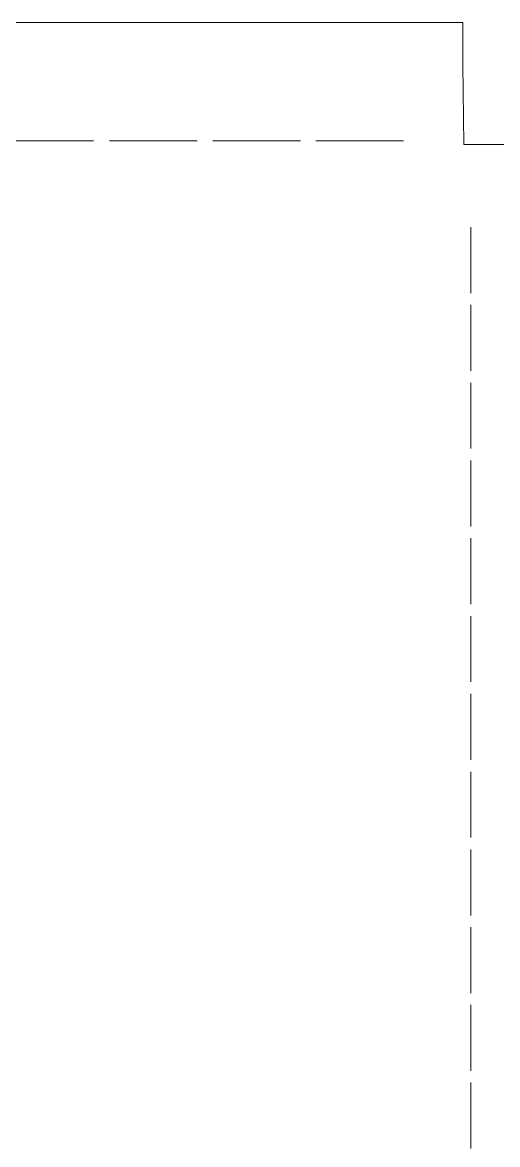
# Model space of a CAD drawing. Header units: millimetres. Extents: x -226 to 16, y -58 to 146.
# Drawn here: x -147.8 to -104.7, y 44 to 146 of the extents above; entities that cross this region are included whole.
import ezdxf
from ezdxf.lldxf.tags import DXFTag

# ---------------------------------------------------------------- set-up
doc = ezdxf.new("R2010")
doc.units = ezdxf.units.MM
doc.header["$MEASUREMENT"] = 0
doc.layers.add('Capa 1', color=7, linetype='Continuous')
tags = doc.linetypes.add('New Line13', pattern=[2.5, 0.5, -0.5, 1, -0.5]).pattern_tags.tags
tags[10:11] = [DXFTag(74, 4), DXFTag(75, 0), DXFTag(340, '0'), DXFTag(46, 1.0), DXFTag(50, 0.0), DXFTag(44, 0.0), DXFTag(45, 0.0)]
tags[8:9] = [DXFTag(74, 4), DXFTag(75, 0), DXFTag(340, '0'), DXFTag(46, 1.0), DXFTag(50, 0.0), DXFTag(44, 0.0), DXFTag(45, 0.0)]
tags[6:7] = [DXFTag(74, 4), DXFTag(75, 0), DXFTag(340, '0'), DXFTag(46, 1.0), DXFTag(50, 0.0), DXFTag(44, 0.0), DXFTag(45, 0.0)]
tags[4:5] = [DXFTag(74, 4), DXFTag(75, 0), DXFTag(340, '0'), DXFTag(46, 1.0), DXFTag(50, 0.0), DXFTag(44, 0.0), DXFTag(45, 0.0)]
tags = doc.linetypes.add('New Line14', pattern=[2.5, 0.5, -0.5, 1, -0.5]).pattern_tags.tags
tags[10:11] = [DXFTag(74, 4), DXFTag(75, 0), DXFTag(340, '0'), DXFTag(46, 1.0), DXFTag(50, 0.0), DXFTag(44, 0.0), DXFTag(45, 0.0)]
tags[8:9] = [DXFTag(74, 4), DXFTag(75, 0), DXFTag(340, '0'), DXFTag(46, 1.0), DXFTag(50, 0.0), DXFTag(44, 0.0), DXFTag(45, 0.0)]
tags[6:7] = [DXFTag(74, 4), DXFTag(75, 0), DXFTag(340, '0'), DXFTag(46, 1.0), DXFTag(50, 0.0), DXFTag(44, 0.0), DXFTag(45, 0.0)]
tags[4:5] = [DXFTag(74, 4), DXFTag(75, 0), DXFTag(340, '0'), DXFTag(46, 1.0), DXFTag(50, 0.0), DXFTag(44, 0.0), DXFTag(45, 0.0)]
tags = doc.linetypes.add('New Line15', pattern=[2.5, 0.5, -0.5, 1, -0.5]).pattern_tags.tags
tags[10:11] = [DXFTag(74, 4), DXFTag(75, 0), DXFTag(340, '0'), DXFTag(46, 1.0), DXFTag(50, 0.0), DXFTag(44, 0.0), DXFTag(45, 0.0)]
tags[8:9] = [DXFTag(74, 4), DXFTag(75, 0), DXFTag(340, '0'), DXFTag(46, 1.0), DXFTag(50, 0.0), DXFTag(44, 0.0), DXFTag(45, 0.0)]
tags[6:7] = [DXFTag(74, 4), DXFTag(75, 0), DXFTag(340, '0'), DXFTag(46, 1.0), DXFTag(50, 0.0), DXFTag(44, 0.0), DXFTag(45, 0.0)]
tags[4:5] = [DXFTag(74, 4), DXFTag(75, 0), DXFTag(340, '0'), DXFTag(46, 1.0), DXFTag(50, 0.0), DXFTag(44, 0.0), DXFTag(45, 0.0)]
tags = doc.linetypes.add('New Line16', pattern=[2.5, 0.5, -0.5, 1, -0.5]).pattern_tags.tags
tags[10:11] = [DXFTag(74, 4), DXFTag(75, 0), DXFTag(340, '0'), DXFTag(46, 1.0), DXFTag(50, 0.0), DXFTag(44, 0.0), DXFTag(45, 0.0)]
tags[8:9] = [DXFTag(74, 4), DXFTag(75, 0), DXFTag(340, '0'), DXFTag(46, 1.0), DXFTag(50, 0.0), DXFTag(44, 0.0), DXFTag(45, 0.0)]
tags[6:7] = [DXFTag(74, 4), DXFTag(75, 0), DXFTag(340, '0'), DXFTag(46, 1.0), DXFTag(50, 0.0), DXFTag(44, 0.0), DXFTag(45, 0.0)]
tags[4:5] = [DXFTag(74, 4), DXFTag(75, 0), DXFTag(340, '0'), DXFTag(46, 1.0), DXFTag(50, 0.0), DXFTag(44, 0.0), DXFTag(45, 0.0)]
tags = doc.linetypes.add('New Line17', pattern=[2.5, 0.5, -0.5, 1, -0.5]).pattern_tags.tags
tags[10:11] = [DXFTag(74, 4), DXFTag(75, 0), DXFTag(340, '0'), DXFTag(46, 1.0), DXFTag(50, 0.0), DXFTag(44, 0.0), DXFTag(45, 0.0)]
tags[8:9] = [DXFTag(74, 4), DXFTag(75, 0), DXFTag(340, '0'), DXFTag(46, 1.0), DXFTag(50, 0.0), DXFTag(44, 0.0), DXFTag(45, 0.0)]
tags[6:7] = [DXFTag(74, 4), DXFTag(75, 0), DXFTag(340, '0'), DXFTag(46, 1.0), DXFTag(50, 0.0), DXFTag(44, 0.0), DXFTag(45, 0.0)]
tags[4:5] = [DXFTag(74, 4), DXFTag(75, 0), DXFTag(340, '0'), DXFTag(46, 1.0), DXFTag(50, 0.0), DXFTag(44, 0.0), DXFTag(45, 0.0)]
tags = doc.linetypes.add('New Line18', pattern=[2.5, 0.5, -0.5, 1, -0.5]).pattern_tags.tags
tags[10:11] = [DXFTag(74, 4), DXFTag(75, 0), DXFTag(340, '0'), DXFTag(46, 1.0), DXFTag(50, 0.0), DXFTag(44, 0.0), DXFTag(45, 0.0)]
tags[8:9] = [DXFTag(74, 4), DXFTag(75, 0), DXFTag(340, '0'), DXFTag(46, 1.0), DXFTag(50, 0.0), DXFTag(44, 0.0), DXFTag(45, 0.0)]
tags[6:7] = [DXFTag(74, 4), DXFTag(75, 0), DXFTag(340, '0'), DXFTag(46, 1.0), DXFTag(50, 0.0), DXFTag(44, 0.0), DXFTag(45, 0.0)]
tags[4:5] = [DXFTag(74, 4), DXFTag(75, 0), DXFTag(340, '0'), DXFTag(46, 1.0), DXFTag(50, 0.0), DXFTag(44, 0.0), DXFTag(45, 0.0)]
tags = doc.linetypes.add('New Line19', pattern=[2.5, 0.5, -0.5, 1, -0.5]).pattern_tags.tags
tags[10:11] = [DXFTag(74, 4), DXFTag(75, 0), DXFTag(340, '0'), DXFTag(46, 1.0), DXFTag(50, 0.0), DXFTag(44, 0.0), DXFTag(45, 0.0)]
tags[8:9] = [DXFTag(74, 4), DXFTag(75, 0), DXFTag(340, '0'), DXFTag(46, 1.0), DXFTag(50, 0.0), DXFTag(44, 0.0), DXFTag(45, 0.0)]
tags[6:7] = [DXFTag(74, 4), DXFTag(75, 0), DXFTag(340, '0'), DXFTag(46, 1.0), DXFTag(50, 0.0), DXFTag(44, 0.0), DXFTag(45, 0.0)]
tags[4:5] = [DXFTag(74, 4), DXFTag(75, 0), DXFTag(340, '0'), DXFTag(46, 1.0), DXFTag(50, 0.0), DXFTag(44, 0.0), DXFTag(45, 0.0)]
tags = doc.linetypes.add('New Line20', pattern=[2.5, 0.5, -0.5, 1, -0.5]).pattern_tags.tags
tags[10:11] = [DXFTag(74, 4), DXFTag(75, 0), DXFTag(340, '0'), DXFTag(46, 1.0), DXFTag(50, 0.0), DXFTag(44, 0.0), DXFTag(45, 0.0)]
tags[8:9] = [DXFTag(74, 4), DXFTag(75, 0), DXFTag(340, '0'), DXFTag(46, 1.0), DXFTag(50, 0.0), DXFTag(44, 0.0), DXFTag(45, 0.0)]
tags[6:7] = [DXFTag(74, 4), DXFTag(75, 0), DXFTag(340, '0'), DXFTag(46, 1.0), DXFTag(50, 0.0), DXFTag(44, 0.0), DXFTag(45, 0.0)]
tags[4:5] = [DXFTag(74, 4), DXFTag(75, 0), DXFTag(340, '0'), DXFTag(46, 1.0), DXFTag(50, 0.0), DXFTag(44, 0.0), DXFTag(45, 0.0)]
tags = doc.linetypes.add('New Line21', pattern=[2.5, 0.5, -0.5, 1, -0.5]).pattern_tags.tags
tags[10:11] = [DXFTag(74, 4), DXFTag(75, 0), DXFTag(340, '0'), DXFTag(46, 1.0), DXFTag(50, 0.0), DXFTag(44, 0.0), DXFTag(45, 0.0)]
tags[8:9] = [DXFTag(74, 4), DXFTag(75, 0), DXFTag(340, '0'), DXFTag(46, 1.0), DXFTag(50, 0.0), DXFTag(44, 0.0), DXFTag(45, 0.0)]
tags[6:7] = [DXFTag(74, 4), DXFTag(75, 0), DXFTag(340, '0'), DXFTag(46, 1.0), DXFTag(50, 0.0), DXFTag(44, 0.0), DXFTag(45, 0.0)]
tags[4:5] = [DXFTag(74, 4), DXFTag(75, 0), DXFTag(340, '0'), DXFTag(46, 1.0), DXFTag(50, 0.0), DXFTag(44, 0.0), DXFTag(45, 0.0)]
tags = doc.linetypes.add('New Line22', pattern=[2.5, 0.5, -0.5, 1, -0.5]).pattern_tags.tags
tags[10:11] = [DXFTag(74, 4), DXFTag(75, 0), DXFTag(340, '0'), DXFTag(46, 1.0), DXFTag(50, 0.0), DXFTag(44, 0.0), DXFTag(45, 0.0)]
tags[8:9] = [DXFTag(74, 4), DXFTag(75, 0), DXFTag(340, '0'), DXFTag(46, 1.0), DXFTag(50, 0.0), DXFTag(44, 0.0), DXFTag(45, 0.0)]
tags[6:7] = [DXFTag(74, 4), DXFTag(75, 0), DXFTag(340, '0'), DXFTag(46, 1.0), DXFTag(50, 0.0), DXFTag(44, 0.0), DXFTag(45, 0.0)]
tags[4:5] = [DXFTag(74, 4), DXFTag(75, 0), DXFTag(340, '0'), DXFTag(46, 1.0), DXFTag(50, 0.0), DXFTag(44, 0.0), DXFTag(45, 0.0)]
tags = doc.linetypes.add('New Line23', pattern=[2.5, 0.5, -0.5, 1, -0.5]).pattern_tags.tags
tags[10:11] = [DXFTag(74, 4), DXFTag(75, 0), DXFTag(340, '0'), DXFTag(46, 1.0), DXFTag(50, 0.0), DXFTag(44, 0.0), DXFTag(45, 0.0)]
tags[8:9] = [DXFTag(74, 4), DXFTag(75, 0), DXFTag(340, '0'), DXFTag(46, 1.0), DXFTag(50, 0.0), DXFTag(44, 0.0), DXFTag(45, 0.0)]
tags[6:7] = [DXFTag(74, 4), DXFTag(75, 0), DXFTag(340, '0'), DXFTag(46, 1.0), DXFTag(50, 0.0), DXFTag(44, 0.0), DXFTag(45, 0.0)]
tags[4:5] = [DXFTag(74, 4), DXFTag(75, 0), DXFTag(340, '0'), DXFTag(46, 1.0), DXFTag(50, 0.0), DXFTag(44, 0.0), DXFTag(45, 0.0)]
tags = doc.linetypes.add('New Line24', pattern=[2.5, 0.5, -0.5, 1, -0.5]).pattern_tags.tags
tags[10:11] = [DXFTag(74, 4), DXFTag(75, 0), DXFTag(340, '0'), DXFTag(46, 1.0), DXFTag(50, 0.0), DXFTag(44, 0.0), DXFTag(45, 0.0)]
tags[8:9] = [DXFTag(74, 4), DXFTag(75, 0), DXFTag(340, '0'), DXFTag(46, 1.0), DXFTag(50, 0.0), DXFTag(44, 0.0), DXFTag(45, 0.0)]
tags[6:7] = [DXFTag(74, 4), DXFTag(75, 0), DXFTag(340, '0'), DXFTag(46, 1.0), DXFTag(50, 0.0), DXFTag(44, 0.0), DXFTag(45, 0.0)]
tags[4:5] = [DXFTag(74, 4), DXFTag(75, 0), DXFTag(340, '0'), DXFTag(46, 1.0), DXFTag(50, 0.0), DXFTag(44, 0.0), DXFTag(45, 0.0)]
tags = doc.linetypes.add('New Line25', pattern=[2.5, 0.5, -0.5, 1, -0.5]).pattern_tags.tags
tags[10:11] = [DXFTag(74, 4), DXFTag(75, 0), DXFTag(340, '0'), DXFTag(46, 1.0), DXFTag(50, 0.0), DXFTag(44, 0.0), DXFTag(45, 0.0)]
tags[8:9] = [DXFTag(74, 4), DXFTag(75, 0), DXFTag(340, '0'), DXFTag(46, 1.0), DXFTag(50, 0.0), DXFTag(44, 0.0), DXFTag(45, 0.0)]
tags[6:7] = [DXFTag(74, 4), DXFTag(75, 0), DXFTag(340, '0'), DXFTag(46, 1.0), DXFTag(50, 0.0), DXFTag(44, 0.0), DXFTag(45, 0.0)]
tags[4:5] = [DXFTag(74, 4), DXFTag(75, 0), DXFTag(340, '0'), DXFTag(46, 1.0), DXFTag(50, 0.0), DXFTag(44, 0.0), DXFTag(45, 0.0)]
tags = doc.linetypes.add('New Line26', pattern=[2.5, 0.5, -0.5, 1, -0.5]).pattern_tags.tags
tags[10:11] = [DXFTag(74, 4), DXFTag(75, 0), DXFTag(340, '0'), DXFTag(46, 1.0), DXFTag(50, 0.0), DXFTag(44, 0.0), DXFTag(45, 0.0)]
tags[8:9] = [DXFTag(74, 4), DXFTag(75, 0), DXFTag(340, '0'), DXFTag(46, 1.0), DXFTag(50, 0.0), DXFTag(44, 0.0), DXFTag(45, 0.0)]
tags[6:7] = [DXFTag(74, 4), DXFTag(75, 0), DXFTag(340, '0'), DXFTag(46, 1.0), DXFTag(50, 0.0), DXFTag(44, 0.0), DXFTag(45, 0.0)]
tags[4:5] = [DXFTag(74, 4), DXFTag(75, 0), DXFTag(340, '0'), DXFTag(46, 1.0), DXFTag(50, 0.0), DXFTag(44, 0.0), DXFTag(45, 0.0)]
tags = doc.linetypes.add('New Line27', pattern=[2.5, 0.5, -0.5, 1, -0.5]).pattern_tags.tags
tags[10:11] = [DXFTag(74, 4), DXFTag(75, 0), DXFTag(340, '0'), DXFTag(46, 1.0), DXFTag(50, 0.0), DXFTag(44, 0.0), DXFTag(45, 0.0)]
tags[8:9] = [DXFTag(74, 4), DXFTag(75, 0), DXFTag(340, '0'), DXFTag(46, 1.0), DXFTag(50, 0.0), DXFTag(44, 0.0), DXFTag(45, 0.0)]
tags[6:7] = [DXFTag(74, 4), DXFTag(75, 0), DXFTag(340, '0'), DXFTag(46, 1.0), DXFTag(50, 0.0), DXFTag(44, 0.0), DXFTag(45, 0.0)]
tags[4:5] = [DXFTag(74, 4), DXFTag(75, 0), DXFTag(340, '0'), DXFTag(46, 1.0), DXFTag(50, 0.0), DXFTag(44, 0.0), DXFTag(45, 0.0)]
tags = doc.linetypes.add('New Line28', pattern=[2.5, 0.5, -0.5, 1, -0.5]).pattern_tags.tags
tags[10:11] = [DXFTag(74, 4), DXFTag(75, 0), DXFTag(340, '0'), DXFTag(46, 1.0), DXFTag(50, 0.0), DXFTag(44, 0.0), DXFTag(45, 0.0)]
tags[8:9] = [DXFTag(74, 4), DXFTag(75, 0), DXFTag(340, '0'), DXFTag(46, 1.0), DXFTag(50, 0.0), DXFTag(44, 0.0), DXFTag(45, 0.0)]
tags[6:7] = [DXFTag(74, 4), DXFTag(75, 0), DXFTag(340, '0'), DXFTag(46, 1.0), DXFTag(50, 0.0), DXFTag(44, 0.0), DXFTag(45, 0.0)]
tags[4:5] = [DXFTag(74, 4), DXFTag(75, 0), DXFTag(340, '0'), DXFTag(46, 1.0), DXFTag(50, 0.0), DXFTag(44, 0.0), DXFTag(45, 0.0)]

msp = doc.modelspace()

# ---------------------------------------------------------------- linework, layer by layer
at = {"layer": 'Capa 1', "color": 1, "lineweight": 20}
msp.add_open_spline([(-225.6692, 129.1394), (-225.6692, 129.1394), (-225.6692, 136.1807), (-225.6692, 136.1807), (-225.6692, 136.1807), (-225.6692, 136.1807), (-225.6692, 142.1497), (-225.6692, 142.1497), (-225.6692, 142.1497), (-225.6692, 142.1497), (-225.6692, 145.9659), (-225.6692, 145.9659), (-225.6692, 145.9659), (-225.6692, 145.9659), (-107.8198, 145.9659), (-107.8198, 145.9659), (-107.8198, 145.9659), (-107.8198, 145.9659), (-107.8198, 142.1497), (-107.8198, 142.1497), (-107.8198, 142.1497), (-107.8198, 142.1497), (-107.7221, 134.8823), (-107.7221, 134.8823), (-107.7221, 134.8823), (-107.7221, 134.8823), (16.1929, 134.8634), (16.1929, 134.8634), (16.1929, 134.8634), (16.1929, 134.8634), (16.1929, -47.4026), (16.1929, -47.4026), (16.1929, -47.4026), (16.1929, -47.4026), (-107.9229, -47.0851), (-107.9229, -47.0851), (-107.9229, -47.0851), (-107.9229, -47.0851), (-107.8198, -54.2656), (-107.8198, -54.2656), (-107.8198, -54.2656), (-107.8198, -54.2656), (-107.8198, -57.9157), (-107.8198, -57.9157), (-107.8198, -57.9157), (-107.8198, -57.9157), (-225.6692, -57.9157), (-225.6692, -57.9157), (-225.6692, -57.9157), (-225.6692, -57.9157), (-225.6692, -54.2656), (-225.6692, -54.2656), (-225.6692, -54.2656), (-225.6692, -54.2656), (-225.6937, -49.5902), (-225.6937, -49.5902), (-225.6937, -49.5902), (-225.6937, -49.5902), (-225.6937, -41.2306), (-225.6937, -41.2306)], degree=3, knots=[0, 0, 0, 0, 0.0625, 0.0625, 0.0625, 0.0625, 0.125, 0.125, 0.125, 0.125, 0.1875, 0.1875, 0.1875, 0.1875, 0.25, 0.25, 0.25, 0.25, 0.3125, 0.3125, 0.3125, 0.3125, 0.375, 0.375, 0.375, 0.375, 0.4375, 0.4375, 0.4375, 0.4375, 0.5, 0.5, 0.5, 0.5, 0.5625, 0.5625, 0.5625, 0.5625, 0.625, 0.625, 0.625, 0.625, 0.6875, 0.6875, 0.6875, 0.6875, 0.75, 0.75, 0.75, 0.75, 0.8125, 0.8125, 0.8125, 0.8125, 0.875, 0.875, 0.875, 0.875, 1, 1, 1, 1], dxfattribs=at)
at = {"layer": 'Capa 1', "color": 177, "linetype": 'New Line28', "lineweight": 20}
msp.add_open_spline([(-149.3134, 135.2176), (-149.3134, 135.2176), (-141.3579, 135.2176), (-141.3579, 135.2176)], degree=3, dxfattribs=at)
at = {"layer": 'Capa 1', "color": 177, "linetype": 'New Line27', "lineweight": 20}
msp.add_open_spline([(-139.9185, 135.2176), (-139.9185, 135.2176), (-131.963, 135.2176), (-131.963, 135.2176)], degree=3, dxfattribs=at)
at = {"layer": 'Capa 1', "color": 177, "linetype": 'New Line26', "lineweight": 20}
msp.add_open_spline([(-130.5235, 135.2176), (-130.5235, 135.2176), (-122.568, 135.2176), (-122.568, 135.2176)], degree=3, dxfattribs=at)
at = {"layer": 'Capa 1', "color": 177, "linetype": 'New Line25', "lineweight": 20}
msp.add_open_spline([(-121.1537, 135.2176), (-121.1537, 135.2176), (-113.1982, 135.2176), (-113.1982, 135.2176)], degree=3, dxfattribs=at)
at = {"layer": 'Capa 1', "color": 177, "linetype": 'New Line24', "lineweight": 20}
msp.add_open_spline([(-107.0761, 127.3618), (-107.0761, 127.3618), (-107.0761, 121.3769), (-107.0761, 121.3769)], degree=3, dxfattribs=at)
at = {"layer": 'Capa 1', "color": 177, "linetype": 'New Line23', "lineweight": 20}
msp.add_open_spline([(-107.0761, 120.2941), (-107.0761, 120.2941), (-107.0761, 114.3092), (-107.0761, 114.3092)], degree=3, dxfattribs=at)
at = {"layer": 'Capa 1', "color": 177, "linetype": 'New Line22', "lineweight": 20}
msp.add_open_spline([(-107.0761, 113.2263), (-107.0761, 113.2263), (-107.0761, 107.2415), (-107.0761, 107.2415)], degree=3, dxfattribs=at)
at = {"layer": 'Capa 1', "color": 177, "linetype": 'New Line21', "lineweight": 20}
msp.add_open_spline([(-107.0761, 106.1586), (-107.0761, 106.1586), (-107.0761, 100.1737), (-107.0761, 100.1737)], degree=3, dxfattribs=at)
at = {"layer": 'Capa 1', "color": 177, "linetype": 'New Line20', "lineweight": 20}
msp.add_open_spline([(-107.0761, 99.0909), (-107.0761, 99.0909), (-107.0761, 93.106), (-107.0761, 93.106)], degree=3, dxfattribs=at)
at = {"layer": 'Capa 1', "color": 177, "linetype": 'New Line19', "lineweight": 20}
msp.add_open_spline([(-107.0761, 92.0231), (-107.0761, 92.0231), (-107.0761, 86.0383), (-107.0761, 86.0383)], degree=3, dxfattribs=at)
at = {"layer": 'Capa 1', "color": 177, "linetype": 'New Line18', "lineweight": 20}
msp.add_open_spline([(-107.0761, 84.9554), (-107.0761, 84.9554), (-107.0761, 78.9705), (-107.0761, 78.9705)], degree=3, dxfattribs=at)
at = {"layer": 'Capa 1', "color": 177, "linetype": 'New Line17', "lineweight": 20}
msp.add_open_spline([(-107.0761, 77.8877), (-107.0761, 77.8877), (-107.0761, 71.9028), (-107.0761, 71.9028)], degree=3, dxfattribs=at)
at = {"layer": 'Capa 1', "color": 177, "linetype": 'New Line16', "lineweight": 20}
msp.add_open_spline([(-107.0761, 70.8199), (-107.0761, 70.8199), (-107.0761, 64.8351), (-107.0761, 64.8351)], degree=3, dxfattribs=at)
at = {"layer": 'Capa 1', "color": 177, "linetype": 'New Line15', "lineweight": 20}
msp.add_open_spline([(-107.0761, 63.7522), (-107.0761, 63.7522), (-107.0761, 57.7673), (-107.0761, 57.7673)], degree=3, dxfattribs=at)
at = {"layer": 'Capa 1', "color": 177, "linetype": 'New Line14', "lineweight": 20}
msp.add_open_spline([(-107.0761, 56.7034), (-107.0761, 56.7034), (-107.0761, 50.7185), (-107.0761, 50.7185)], degree=3, dxfattribs=at)
at = {"layer": 'Capa 1', "color": 177, "linetype": 'New Line13', "lineweight": 20}
msp.add_open_spline([(-107.0761, 49.6357), (-107.0761, 49.6357), (-107.0761, 43.6508), (-107.0761, 43.6508)], degree=3, dxfattribs=at)

doc.saveas('drawing.dxf')
